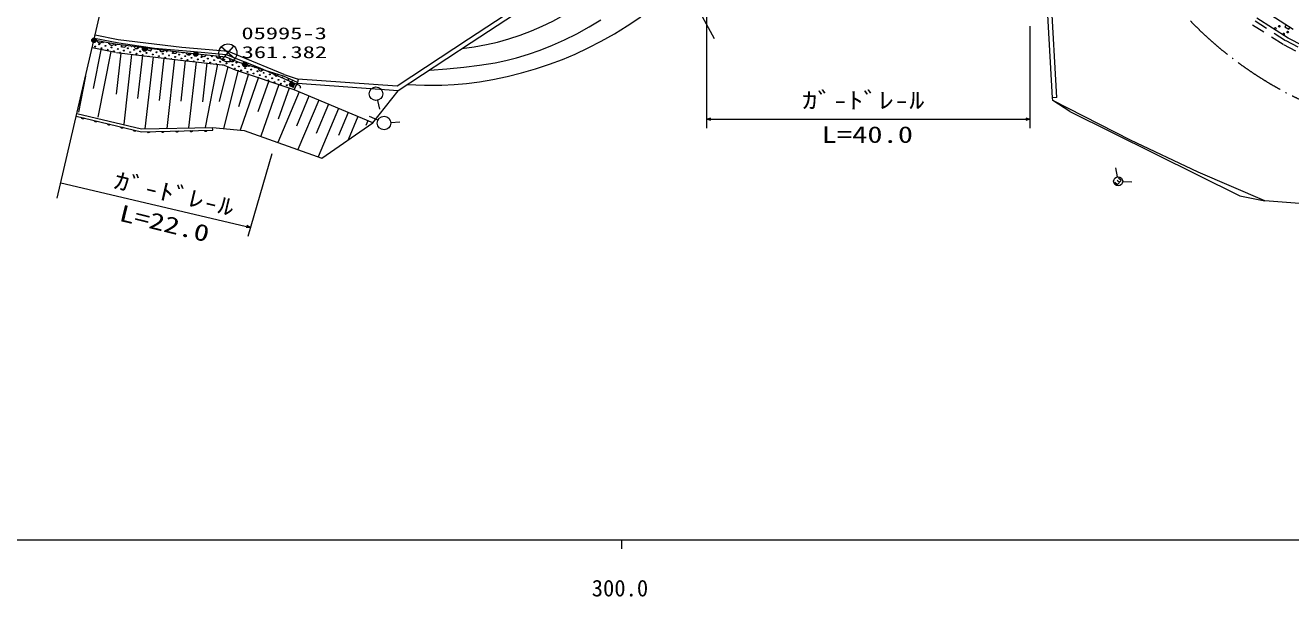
# Model space of a CAD drawing. Units: millimetres, scale not verified. Extents: x 27531 to 667531, y 18316 to 378316.
# Drawn here: x 289702 to 429433, y 197031 to 260128 of the extents above; entities that cross this region are included whole.
import ezdxf
from ezdxf.enums import TextEntityAlignment as Align

# ---------------------------------------------------------------- set-up
doc = ezdxf.new("R2010")
doc.units = ezdxf.units.MM
doc.header["$LTSCALE"] = 1000
doc.linetypes.add('USER1', pattern=[7.000001, 5.508197, -0.688525, 0.114754, -0.688525])
doc.linetypes.add('USER2', pattern=[2.5, 1.5, -1])
doc.layers.add('S-SUV', color=7, linetype='Continuous', lineweight=13)
doc.layers.add('S-SUV-LWCN', color=7, linetype='Continuous', lineweight=13)
doc.styles.add('ＭＳ ゴシック', font='')
doc.styles.get('ＭＳ ゴシック').set_extended_font_data('MS Gothic')

# ---------------------------------------------------------------- blocks, each defined once
blk = doc.blocks.new('BUHIN1')
at = {"color": 7, "linetype": 'Continuous', "lineweight": 13}
blk.add_lwpolyline([(-181, 172), (-127, 200), (-72, 215), (0, 222), (61, 206), (116, 178), (172, 125), (202, 72), (222, 12), (219, -62), (207, -118), (181, -172)], dxfattribs=at)
blk = doc.blocks.new('BUHIN2')
at = {"color": 7, "linetype": 'Continuous', "lineweight": 13}
blk.add_lwpolyline([(-193, 158), (-141, 190), (-87, 209), (-16, 221), (46, 210), (102, 186), (162, 137), (197, 86), (220, 28), (223, -45), (215, -102), (193, -158)], dxfattribs=at)
blk = doc.blocks.new('BUHIN3')
at = {"color": 7, "linetype": 'Continuous', "lineweight": 13}
blk.add_lwpolyline([(-195, 156), (-144, 189), (-90, 208), (-18, 221), (43, 210), (100, 187), (161, 139), (196, 88), (220, 31), (224, -43), (217, -100), (195, -156)], dxfattribs=at)
blk = doc.blocks.new('BUHIN5')
at = {"color": 7, "linetype": 'Continuous', "lineweight": 13}
blk.add_lwpolyline([(-163, 190), (-106, 212), (-50, 221), (23, 221), (81, 199), (133, 166), (184, 107), (209, 51), (222, -10), (212, -83), (194, -138), (163, -190)], dxfattribs=at)
blk = doc.blocks.new('BUHIN40')
at = {"color": 7, "linetype": 'Continuous', "lineweight": 13}
blk.add_lwpolyline([(107, -226), (333, -119), (119, 333), (-107, 226)], dxfattribs=at)
blk = doc.blocks.new('BUHIN52')
at = {"color": 7, "linetype": 'Continuous', "lineweight": 13}
for p, q in [((957, 272), (-957, -272)), ((-272, 957), (272, -957))]:
    blk.add_line(p, q, dxfattribs=at)
blk.add_circle((0, 0), 995, dxfattribs=at)
blk = doc.blocks.new('BUHIN82')
at = {"color": 7, "linetype": 'Continuous', "lineweight": 13}
blk.add_lwpolyline([(-128, 78), (-100, 101), (-70, 117), (-28, 130), (9, 128), (45, 119), (85, 95), (109, 68), (128, 35), (136, -8), (137, -42), (128, -78)], dxfattribs=at)
blk = doc.blocks.new('BUHIN83')
at = {"color": 7, "linetype": 'Continuous', "lineweight": 13}
blk.add_lwpolyline([(-104, 108), (-71, 123), (-38, 131), (6, 133), (42, 122), (74, 104), (106, 71), (123, 38), (133, 2), (130, -42), (121, -76), (104, -108)], dxfattribs=at)
blk = doc.blocks.new('BUHIN92')
at = {"color": 7, "linetype": 'Continuous', "lineweight": 13}
blk.add_circle((0, 0), 746, dxfattribs=at)
blk = doc.blocks.new('BUHIN93')
at = {"color": 7, "linetype": 'Continuous', "lineweight": 13}
blk.add_line((-53, 188), (37, -130), dxfattribs=at)
blk.add_lwpolyline([(366, -99), (259, 277), (-328, 109), (-221, -266)], dxfattribs=at)
blk.add_circle((0, 0), 498, dxfattribs=at)
blk = doc.blocks.new('BUHIN136')
at = {"color": 7, "linetype": 'Continuous', "lineweight": 13}
blk.add_lwpolyline([(-345, 389), (0, 0), (-498, 148)], dxfattribs=at)
blk = doc.blocks.new('BUHIN137')
at = {"color": 7, "linetype": 'Continuous', "lineweight": 13}
blk.add_lwpolyline([(345, -389), (0, 0), (498, -148)], dxfattribs=at)

msp = doc.modelspace()

# ---------------------------------------------------------------- linework, layer by layer
at = {"layer": 'S-SUV'}
for p, q in [((293220, 241056), (307344, 301630)), ((353491, 281290), (365780, 258684)), ((403125, 252119), (402391, 265168)), ((403624, 252147), (402890, 265196)), ((346981, 264081), (338643, 258606)), ((347255, 263663), (338918, 258188)), ((364917, 262711), (364917, 248768)), ((429712, 259677), (426310, 261829)), ((400672, 248768), (400672, 260028)), ((429165, 258721), (425679, 260927)), ((299948, 258539), (297412, 259037)), ((306995, 257684), (299948, 258539)), ((338643, 258606), (330750, 253402)), ((432816, 256844), (429165, 258721)), ((299668, 257116), (297083, 257624)), ((298051, 257434), (297206, 253133)), ((299842, 257999), (297287, 258501)), ((299129, 257222), (297707, 249980)), ((306929, 257138), (299881, 257993)), ((306948, 257136), (299881, 257993)), ((311864, 256599), (306948, 257136)), ((311864, 256599), (306948, 257136)), ((312133, 257245), (306995, 257684)), ((313475, 256687), (312133, 257245)), ((338918, 258188), (330883, 252891)), ((300261, 257049), (299747, 252534)), ((306840, 256243), (299773, 257099)), ((301446, 256914), (300570, 249212)), ((302631, 256779), (302093, 252051)), ((303816, 256644), (302911, 248689)), ((305001, 256510), (304469, 251833)), ((306185, 256375), (305317, 248740)), ((311766, 255704), (306840, 256243)), ((307370, 256240), (306860, 251756)), ((308555, 256105), (307724, 248792)), ((309740, 255970), (309252, 251679)), ((310925, 255836), (309569, 248831)), ((312901, 255192), (311518, 255768)), ((313206, 256040), (311864, 256599)), ((313206, 256040), (311864, 256599)), ((318225, 254518), (313206, 256040)), ((318225, 254518), (313206, 256040)), ((318269, 254686), (313475, 256687)), ((296355, 254502), (295579, 250551)), ((312080, 255571), (311110, 251732)), ((313206, 255175), (311580, 248736)), ((319396, 253001), (312901, 255192)), ((314331, 254780), (313252, 251130)), ((315457, 254384), (313411, 248562)), ((319767, 253821), (318225, 254518)), ((319767, 253821), (318225, 254518)), ((318269, 254686), (319815, 254182)), ((316582, 253989), (315377, 250558)), ((317708, 253594), (315697, 247870)), ((318833, 253198), (317626, 249760)), ((319239, 253816), (319696, 253614)), ((319396, 253001), (319767, 253821)), ((328062, 249365), (319396, 253001)), ((330883, 252891), (319761, 253699)), ((319815, 254182), (319767, 253821)), ((330750, 253402), (319797, 254198)), ((319938, 252773), (317596, 247192)), ((321021, 252319), (319631, 249005)), ((322104, 251864), (319812, 246401)), ((328062, 249365), (330883, 252891)), ((328589, 251838), (328805, 250862)), ((403624, 252147), (403125, 252119)), ((403165, 251841), (403125, 252119)), ((411747, 247439), (403165, 251841)), ((405029, 250592), (403165, 251841)), ((295396, 250390), (302549, 248681)), ((323187, 251410), (321827, 248167)), ((324271, 250955), (322028, 245610)), ((325354, 250501), (324284, 247951)), ((405029, 250592), (423805, 241299)), ((295328, 250098), (302517, 248380)), ((302549, 248681), (310391, 248849)), ((310397, 248549), (310391, 248849)), ((310391, 248849), (313884, 248517)), ((322436, 245464), (328062, 249365)), ((326437, 250047), (325367, 247496)), ((327520, 249592), (327306, 249082)), ((328636, 249646), (327728, 250064)), ((330065, 249385), (331063, 249456)), ((364917, 249768), (400672, 249768)), ((302517, 248380), (310397, 248549)), ((313884, 248517), (322436, 245464)), ((419198, 243915), (411747, 247439)), ((314327, 236855), (316969, 245978)), ((410301, 243399), (410141, 244386)), ((426593, 240737), (419198, 243915)), ((293609, 242724), (314605, 237815)), ((410881, 242887), (411880, 242851)), ((423805, 241299), (426593, 240737)), ((430889, 240400), (426593, 240737)), ((27531, 203316), (566531, 203316)), ((355531, 203316), (355531, 202316))]:
    msp.add_line(p, q, dxfattribs=at)
at = {"layer": 'S-SUV', "linetype": 'USER2'}
for p, q in [((425210, 260194), (428656, 258005)), ((425492, 260607), (428908, 258438)), ((428656, 258005), (432183, 256140)), ((428908, 258438), (432399, 256592))]:
    msp.add_line(p, q, dxfattribs=at)
at = {"layer": 'S-SUV'}
for points in [[(297335, 258705), (300038, 258189), (303979, 257599), (307949, 257268), (311896, 256888), (315597, 255425), (319239, 253816)], [(312765, 256224), (312725, 256178), (312678, 256145), (312613, 256112), (312551, 256106), (312490, 256112), (312419, 256142), (312371, 256181), (312332, 256230), (312308, 256299), (312299, 256356), (312304, 256416)], [(319213, 253991), (319168, 253949), (319119, 253921), (319051, 253894), (318989, 253894), (318929, 253906), (318860, 253942), (318817, 253985), (318782, 254038), (318765, 254109), (318761, 254166), (318772, 254226)], [(319696, 253614), (319925, 253513), (319969, 253489), (320005, 253459), (320036, 253418), (320058, 253375), (320071, 253324), (320076, 253276), (320066, 253224), (320053, 253184)], [(314151, 238069), (314605, 237815), (314086, 237790)]]:
    msp.add_lwpolyline(points, dxfattribs=at)
for centre, radius in [((428179, 260018), 99.5), ((297288, 258461), 249), ((297288, 258461), 220), ((297288, 258461), 191), ((297288, 258461), 161), ((297288, 258461), 132), ((297288, 258461), 97.5), ((297288, 258461), 67.5), ((427740, 259779), 99.5), ((429096, 259378), 99.5), ((297288, 258461), 38.8), ((297288, 258461), 7.5), ((297426, 257779), 49.8), ((297856, 258035), 49.8), ((298112, 257605), 49.8), ((298541, 257861), 49.8), ((298797, 257431), 49.8), ((298971, 258116), 49.8), ((299227, 257687), 49.8), ((299482, 257257), 49.8), ((299656, 257943), 49.8), ((299912, 257513), 49.8), ((300342, 257769), 49.8), ((300597, 257339), 49.8), ((301027, 257595), 49.8), ((301283, 257165), 49.8), ((301712, 257421), 49.8), ((302398, 257247), 49.8), ((302879, 257512), 249), ((302879, 257512), 220), ((302879, 257512), 191), ((302879, 257512), 161), ((302879, 257512), 132), ((302828, 257502), 49.8), ((302879, 257512), 97.5), ((302879, 257512), 67.5), ((302879, 257512), 38.8), ((302879, 257512), 7.5), ((303083, 257073), 49.8), ((303513, 257329), 49.8), ((304198, 257155), 49.8), ((305313, 257236), 49.8), ((305999, 257062), 49.8), ((308525, 256963), 249), ((308525, 256963), 220), ((308525, 256963), 191), ((308525, 256963), 161), ((301968, 256991), 49.8), ((303769, 256899), 49.8), ((304454, 256725), 49.8), ((304884, 256981), 49.8), ((305139, 256551), 49.8), ((305569, 256807), 49.8), ((306254, 256633), 49.8), ((306684, 256889), 49.8), ((306940, 256459), 49.8), ((307369, 256715), 49.8), ((307625, 256285), 49.8), ((307799, 256970), 49.8), ((308055, 256541), 49.8), ((308525, 256963), 132), ((308525, 256963), 97.5), ((308485, 256796), 49.8), ((308525, 256963), 67.5), ((308525, 256963), 38.8), ((308525, 256963), 7.5), ((308740, 256367), 49.8), ((309170, 256622), 49.8), ((309426, 256193), 49.8), ((309855, 256449), 49.8), ((310111, 256019), 49.8), ((310285, 256704), 49.8), ((310541, 256275), 49.8), ((310970, 256530), 49.8), ((311226, 256101), 49.8), ((311656, 256356), 49.8), ((311911, 255927), 49.8), ((312341, 256182), 49.8), ((312597, 255753), 49.8), ((313026, 256009), 49.8), ((313712, 255835), 49.8), ((313943, 255811), 249), ((313943, 255811), 220), ((313943, 255811), 191), ((313943, 255811), 161), ((313943, 255811), 132), ((313943, 255811), 97.5), ((313943, 255811), 67.5), ((313943, 255811), 38.8), ((313943, 255811), 7.5), ((313282, 255579), 49.8), ((313538, 255149), 49.8), ((313968, 255405), 49.8), ((314223, 254975), 49.8), ((314653, 255231), 49.8), ((314909, 254801), 49.8), ((315338, 255057), 49.8), ((315594, 254627), 49.8), ((316024, 254883), 49.8), ((316279, 254453), 49.8), ((316709, 254709), 49.8), ((316965, 254280), 49.8), ((317394, 254535), 49.8), ((318080, 254361), 49.8), ((317221, 253850), 49.8), ((317650, 254106), 49.8), ((317906, 253676), 49.8), ((318336, 253932), 49.8), ((318591, 253502), 49.8), ((319139, 253589), 249), ((319139, 253589), 220), ((319139, 253589), 191), ((319021, 253758), 49.8), ((319139, 253589), 161), ((319139, 253589), 132), ((319139, 253589), 97.5), ((319139, 253589), 67.5), ((319139, 253589), 38.8), ((319139, 253589), 7.5), ((319277, 253328), 49.8)]:
    msp.add_circle(centre, radius, dxfattribs=at)
at = {"layer": 'S-SUV', "linetype": 'USER1'}
msp.add_arc((448510, 289852), 42000, 224.12024, 291.69788, dxfattribs=at)
at = {"layer": 'S-SUV'}
for centre, radius, start, end in [((428656, 259139), 99.5, 273.26766, 202.08467), ((297171, 258209), 49.8, 329.20364, 4.54486), ((297600, 258464), 49.8, 196.43813, 321.34509), ((298286, 258290), 49.8, 150.59515, 7.18808), ((300168, 257083), 49.8, 322.96315, 203.72569), ((301457, 257850), 49.8, 248.42663, 277.74205), ((302142, 257676), 49.8, 115.46939, 50.69929), ((304628, 257410), 49.8, 165.17658, 0.9921), ((307114, 257144), 49.8, 205.46931, 322.06446), ((302654, 256817), 49.8, 273.42737, 253.26147), ((303339, 256643), 49.8, 56.38637, 110.30247), ((305825, 256377), 49.8, 17.7086, 148.98023), ((308311, 256111), 49.8, 349.54473, 177.1441), ((309600, 256878), 49.8, 213.09724, 314.43654), ((310796, 255845), 49.8, 320.31483, 206.374), ((312853, 255323), 49.8, 336.45255, 164.52142), ((314397, 255661), 49.8, 142.51231, 3.72845), ((315083, 255487), 49.8, 180.73782, 325.50293), ((315768, 255313), 49.8, 236.31526, 269.92549), ((316535, 254024), 49.8, 330.21278, 170.76119), ((318765, 254187), 49.8, 103.56383, 20.33885), ((319706, 253584), 49.8, 68.61767, 236.28656)]:
    msp.add_arc(centre, radius, start, end, dxfattribs=at)
at = {"layer": 'S-SUV-LWCN'}
for points in [[(337890, 257559), (339258, 257748), (340625, 257998), (341853, 258279), (343079, 258620), (344355, 259039), (345609, 259514), (346794, 260025), (347963, 260594), (349224, 261290), (350455, 262038), (351924, 263010), (353368, 264039), (355329, 265531), (357258, 267075), (359580, 269000), (361867, 270974), (363876, 272763), (365851, 274602), (367264, 275997), (368645, 277423)], [(331884, 253582), (333793, 253520), (335700, 253519), (337065, 253575), (338428, 253692), (339875, 253881), (341315, 254129), (342911, 254469), (344495, 254868), (346054, 255319), (347603, 255829), (349019, 256356), (350421, 256943), (351871, 257623), (353302, 258361), (354757, 259181), (356180, 260052), (357684, 261059)], [(334357, 255180), (336240, 255307), (338133, 255496), (339862, 255710), (341590, 255984), (342774, 256224), (343956, 256525), (345267, 256924), (346569, 257383), (347908, 257919), (349232, 258513), (350611, 259199), (351970, 259942), (353264, 260716)]]:
    msp.add_lwpolyline(points, dxfattribs=at)

# ---------------------------------------------------------------- block references
at = {"layer": 'S-SUV', "rotation": 212.41667}
for name, p in [('BUHIN40', (429145, 260036)), ('BUHIN1', (297936, 258375)), ('BUHIN1', (299233, 258120)), ('BUHIN2', (300586, 257907)), ('BUHIN2', (301996, 257736)), ('BUHIN2', (303405, 257566)), ('BUHIN2', (304815, 257395)), ('BUHIN2', (306224, 257224)), ('BUHIN3', (307751, 257048)), ('BUHIN52', (312081, 257075)), ('BUHIN3', (309396, 256869)), ('BUHIN3', (311041, 256689)), ('BUHIN5', (314042, 255787)), ('BUHIN5', (315715, 255279)), ('BUHIN5', (317388, 254771)), ('BUHIN92', (328426, 252570)), ('BUHIN92', (329317, 249332)), ('BUHIN83', (296047, 249927)), ('BUHIN83', (297485, 249583)), ('BUHIN83', (298922, 249239)), ('BUHIN83', (300360, 248896)), ('BUHIN136', (364917, 249768)), ('BUHIN137', (400672, 249768)), ('BUHIN83', (301798, 248552)), ('BUHIN82', (303305, 248397)), ('BUHIN82', (304881, 248431)), ('BUHIN82', (306457, 248465)), ('BUHIN82', (308033, 248498)), ('BUHIN82', (309609, 248532)), ('BUHIN93', (410381, 242906))]:
    msp.add_blockref(name, p, dxfattribs=at)

# ---------------------------------------------------------------- texts
at = {"layer": 'S-SUV', "style": 'ＭＳ ゴシック'}
for s, height, width, p in [('05995-3', 1320, 1.5, (313569, 258193)), ('361.382', 1320, 1.5, (313597, 256107)), ('ｶﾞ-ﾄﾞﾚ-ﾙ', 1833, 1.35, (375497, 250382)), ('L=40.0', 1833, 1.35, (377633, 246596))]:
    msp.add_text(s, height=height, dxfattribs=dict(at, width=width)).set_placement(p, align=Align.BOTTOM_LEFT)
at = {"layer": 'S-SUV', "style": 'ＭＳ ゴシック', "width": 1.35}
for s, rotation, p in [('ｶﾞ-ﾄﾞﾚ-ﾙ', 346.7, (299233, 241636)), ('L=22.0', 346.2, (299823, 238036))]:
    msp.add_text(s, height=1833, rotation=rotation, dxfattribs=at).set_placement(p, align=Align.BOTTOM_LEFT)
at = {"layer": 'S-SUV', "style": 'ＭＳ ゴシック'}
msp.add_text('300.0', height=1833, dxfattribs=at).set_placement((352250, 196511), align=Align.BOTTOM_LEFT)

doc.saveas('drawing.dxf')
